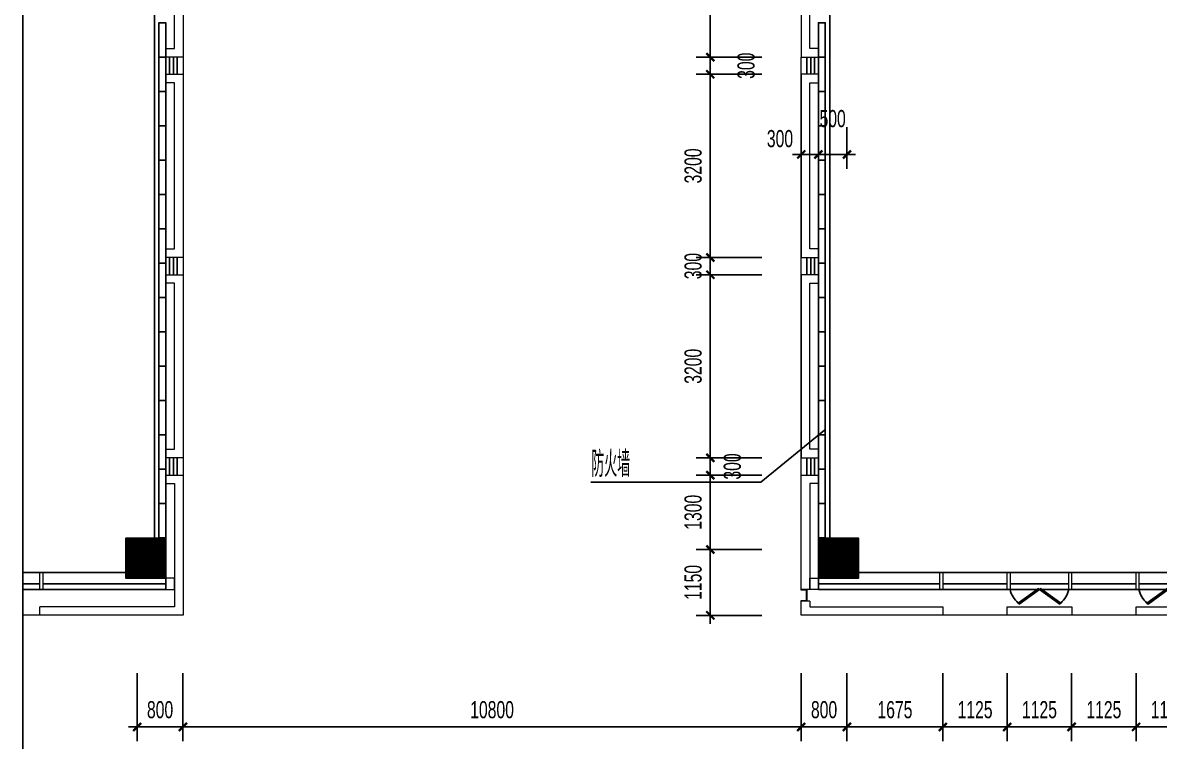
# Model space of a CAD drawing. Header units: millimetres. Extents: x 285006 to 3037698, y -2820855 to 192241.
# Drawn here: x 1190267 to 1210123, y 29216 to 41767 of the extents above; entities that cross this region are included whole.
import ezdxf
from ezdxf.xclip import XClip

# ---------------------------------------------------------------- set-up
doc = ezdxf.new("R2010")
doc.units = ezdxf.units.MM
doc.header["$XCLIPFRAME"] = 2
doc.header["$PDMODE"] = 35
doc.header["$PDSIZE"] = -0.1
for name, color, linetype, lineweight in [('$$$$ALC轻质隔墙', 1, 'Continuous', 25), ('DIM-1B-6F$0$A-ANNO-DIMS', 73, 'Continuous', 18), ('EXWALL-1A-6～12F 偶数$0$A-FLOR-UNDR', 11, 'Continuous', 18), ('EXWALL-1A-6～12F 偶数$0$A-WALL-GLAZ', 142, 'Continuous', 18), ('EXWALL-1A-6～12F 偶数$0$A-WALL-STON', 31, 'Continuous', 18), ('EXWALL-1B-6F$0$A-FLOR-UNDR', 11, 'Continuous', 18), ('EXWALL-1B-6F$0$A-SECT-MOLD1', 1, 'Continuous', 15), ('EXWALL-1B-6F$0$A-WALL-GLAZ', 142, 'Continuous', 18), ('EXWALL-1B-6F$0$A-WALL-STON', 31, 'Continuous', 18), ('IDEN-1AB-6F$0$A-ANNO-TEXT', 7, 'Continuous', 25), ('IDEN-1AB-6F$0$A-COND-IDEN-TEXT', 11, 'Continuous', 18)]:
    doc.layers.add(name, color=color, linetype=linetype, lineweight=lineweight)
for name, color, linetype in [('COL-1A1B-4~12$0$S-PUB-COL', 6, 'Continuous'), ('COL-1A1B-4~12$0$S-PUB-COLHATCH', 8, 'Continuous'), ('EXWALL-1A-6～12F 偶数$0$A-DOOR', 142, 'Continuous'), ('EXWALL-1B-6F$0$A-DOOR', 142, 'Continuous')]:
    doc.layers.add(name, color=color, linetype=linetype)
doc.styles.add('DIM-1B-6F$0$HYGB2014', font='hygbsz.shx', dxfattribs={"width": 0.7, "bigfont": 'hygbhz.shx'})
doc.styles.add('IDEN-1AB-6F$0$HYGB2014', font='hygbsz.shx', dxfattribs={"width": 0.7, "bigfont": 'hygbhz.shx'})
doc.dimstyles.new('DIM-1B-6F$0$DIMN', dxfattribs={"dimtxt": 300, "dimasz": 100, "dimexe": 250, "dimexo": 300, "dimgap": 0, "dimtad": 0, "dimdec": 0, "dimzin": 0, "dimdsep": 46, "dimtxsty": 'DIM-1B-6F$0$HYGB2014', "dimblk": 'DIM-1B-6F$0$_archtick', "dimcen": 0.09, "dimdle": 150, "dimclrt": 7, "dimazin": 0, "dimtfac": 1, "dimtdec": 0, "dimtix": 1, "dimtmove": 2, "dimatfit": 3, "dimfxl": 1, "dimtvp": 1, "dimtolj": 1, "dimtzin": 0, "dimarcsym": 0})

# ---------------------------------------------------------------- blocks, each defined once
blk = doc.blocks.new('结构留洞-1#AB-6F')
at = {"layer": 'Defpoints'}
for points in [[(65900, 200), (66100, 200), (66100, 20200), (65900, 20200), (65900, 20900), (66600, 20900), (66600, 20800), (74800, 20800), (74800, 20900), (87300, 20900), (87300, 20800), (91100, 20800), (91100, 20900), (103000, 20900)], [(102753, -500), (102050, -500), (102050, -400), (93750, -400), (93750, -500), (93050, -500), (93050, -400), (84750, -400), (84750, -500), (84050, -500), (84050, -400), (75750, -400), (75750, -500), (75050, -500), (75050, -400), (66600, -400), (66600, -500), (65900, -500), (65900, 200)], [(54500, 200), (54300, 200), (54300, 20200), (54500, 20200), (54500, 20900), (53800, 20900), (53800, 20800), (45600, 20800)], [(45350, -400), (53800, -400), (53800, -500), (54500, -500), (54500, -500), (54500, 200)]]:
    blk.add_lwpolyline(points, dxfattribs=at)
blk = doc.blocks.new('EXWALL-1A-6～12F 偶数')
at = {"layer": 'EXWALL-1A-6～12F 偶数$0$A-DOOR'}
for p, q in [((98322235, 18756022), (98322235, 18756322)), ((98322302, 18756022), (98322302, 18756322)), ((98322368, 18756022), (98322368, 18756322)), ((98322435, 18756022), (98322435, 18756322)), ((98322235, 18752522), (98322235, 18752822)), ((98322302, 18752522), (98322302, 18752822)), ((98322368, 18752522), (98322368, 18752822)), ((98322435, 18752522), (98322435, 18752822)), ((98322235, 18749022), (98322235, 18749322)), ((98322302, 18749022), (98322302, 18749322)), ((98322368, 18749022), (98322368, 18749322)), ((98322435, 18749022), (98322435, 18749322))]:
    blk.add_line(p, q, dxfattribs=at)
at = {"layer": 'EXWALL-1A-6～12F 偶数$0$A-FLOR-UNDR'}
blk.add_lwpolyline([(98266935, 18768822), (98266935, 18769272), (98322535, 18769272), (98322535, 18746572), (98291910, 18746572)], dxfattribs=at)
at = {"layer": 'EXWALL-1A-6～12F 偶数$0$A-WALL-GLAZ', "lineweight": -3}
for p, q in [((98313073, 18747322), (98321535, 18747322)), ((98322235, 18747222), (98322235, 18747022)), ((98322235, 18747022), (98292210, 18747022)), ((98320035, 18747122), (98318910, 18747122)), ((98322235, 18747122), (98320085, 18747122))]:
    blk.add_line(p, q, dxfattribs=at)
at = {"layer": 'EXWALL-1A-6～12F 偶数$0$A-WALL-GLAZ'}
for points in [[(98320085, 18747022), (98320035, 18747022), (98320035, 18747322), (98320085, 18747322)], [(98322235, 18747022), (98322385, 18747022), (98322385, 18747222), (98322235, 18747222)]]:
    blk.add_lwpolyline(points, close=True, dxfattribs=at)
at = {"layer": 'EXWALL-1A-6～12F 偶数$0$A-WALL-STON'}
for p, q in [((98322235, 18748872), (98322385, 18748872)), ((98322385, 18748872), (98322385, 18746722)), ((98322385, 18746722), (98320035, 18746722))]:
    blk.add_line(p, q, dxfattribs=at)
for points in [[(98322235, 18756472), (98322385, 18756472), (98322385, 18759372), (98322235, 18759372), (98322235, 18759522), (98322535, 18759522), (98322535, 18756322), (98322235, 18756322)], [(98322235, 18752972), (98322385, 18752972), (98322385, 18755872), (98322235, 18755872), (98322235, 18756022), (98322535, 18756022), (98322535, 18752822), (98322235, 18752822)], [(98322235, 18749472), (98322385, 18749472), (98322385, 18752372), (98322235, 18752372), (98322235, 18752522), (98322535, 18752522), (98322535, 18749322), (98322235, 18749322)]]:
    blk.add_lwpolyline(points, close=True, dxfattribs=at)
blk.add_lwpolyline([(98322235, 18749022), (98322535, 18749022), (98322535, 18746572), (98320035, 18746572), (98320035, 18746722)], dxfattribs=at)
blk = doc.blocks.new('EXWALL-1B-6F$0$幕墙-1125陶板单元')
blk.add_lwpolyline([(-562.5, 150), (562.5, 150), (562.5, 0), (-562.5, 0)], close=True)
blk = doc.blocks.new('EXWALL-1B-6F$0$ef')
at = {"layer": 'EXWALL-1B-6F$0$A-WALL-GLAZ', "lineweight": -3}
for points in [[(98270726, 18746787), (98270744, 18746769), (98271098, 18747022), (98271079, 18747040)], [(98271469, 18746787), (98271451, 18746769), (98271098, 18747022), (98271116, 18747040)]]:
    blk.add_lwpolyline(points, close=True, dxfattribs=at)
for centre, start, end in [((98271019, 18747123), 193.0402, 228.8588), ((98271176, 18747123), 311.1412, 346.9598)]:
    blk.add_arc(centre, 446, start, end, dxfattribs=at)
blk = doc.blocks.new('EXWALL-1B-6F')
at = {"layer": 'EXWALL-1B-6F$0$A-DOOR'}
for p, q in [((98333435, 18756322), (98333435, 18756022)), ((98333502, 18756022), (98333502, 18756322)), ((98333568, 18756022), (98333568, 18756322)), ((98333635, 18756022), (98333635, 18756322)), ((98333435, 18752822), (98333435, 18752522)), ((98333502, 18752522), (98333502, 18752822)), ((98333568, 18752522), (98333568, 18752822)), ((98333635, 18752522), (98333635, 18752822)), ((98333435, 18749322), (98333435, 18749022)), ((98333502, 18749022), (98333502, 18749322)), ((98333568, 18749022), (98333568, 18749322)), ((98333635, 18749022), (98333635, 18749322))]:
    blk.add_line(p, q, dxfattribs=at)
at = {"layer": 'EXWALL-1B-6F$0$A-FLOR-UNDR'}
for points in [[(98333335, 18747022), (98333335, 18756322)], [(98352685, 18746572), (98333335, 18746572), (98333335, 18746822)]]:
    blk.add_lwpolyline(points, dxfattribs=at)
at = {"layer": 'EXWALL-1B-6F$0$A-SECT-MOLD1'}
blk.add_lwpolyline([(98333335, 18746832), (98333425, 18746832), (98333425, 18747012), (98333335, 18747012), (98333335, 18747022), (98333435, 18747022), (98333435, 18746822), (98333335, 18746822)], close=True, dxfattribs=at)
at = {"layer": 'EXWALL-1B-6F$0$A-WALL-GLAZ', "lineweight": -3}
for p, q in [((98333635, 18747022), (98333635, 18747222)), ((98335760, 18747122), (98333635, 18747122)), ((98352685, 18747022), (98333635, 18747022)), ((98336935, 18747122), (98335810, 18747122)), ((98338010, 18747122), (98336985, 18747122)), ((98339185, 18747122), (98338060, 18747122)), ((98340260, 18747122), (98339235, 18747122))]:
    blk.add_line(p, q, dxfattribs=at)
at = {"layer": 'EXWALL-1B-6F$0$A-WALL-GLAZ'}
blk.add_line((98334335, 18747322), (98342773, 18747322), dxfattribs=at)
for points in [[(98333485, 18747222), (98333635, 18747222), (98333635, 18747022), (98333485, 18747022)], [(98335760, 18747322), (98335810, 18747322), (98335810, 18747022), (98335760, 18747022)], [(98336935, 18747322), (98336985, 18747322), (98336985, 18747022), (98336935, 18747022)], [(98338010, 18747322), (98338060, 18747322), (98338060, 18747022), (98338010, 18747022)], [(98339185, 18747322), (98339235, 18747322), (98339235, 18747022), (98339185, 18747022)]]:
    blk.add_lwpolyline(points, close=True, dxfattribs=at)
at = {"layer": 'EXWALL-1B-6F$0$A-WALL-STON'}
for p, q in [((98333335, 18749022), (98333635, 18749022)), ((98333335, 18747022), (98333335, 18749022)), ((98333635, 18749022), (98333635, 18748872)), ((98333635, 18748872), (98333485, 18748872)), ((98333485, 18748872), (98333485, 18747022)), ((98333485, 18747022), (98333335, 18747022)), ((98333335, 18746572), (98333335, 18746822)), ((98333485, 18746822), (98333335, 18746822)), ((98333485, 18746822), (98333485, 18746722)), ((98333485, 18746722), (98335810, 18746722)), ((98335810, 18746722), (98335810, 18746572)), ((98335810, 18746572), (98333335, 18746572))]:
    blk.add_line(p, q, dxfattribs=at)
blk.add_lwpolyline([(98333335, 18759522), (98333335, 18756322), (98333635, 18756322), (98333635, 18756472), (98333485, 18756472), (98333485, 18759372), (98333635, 18759372)], dxfattribs=at)
for points in [[(98333635, 18752972), (98333485, 18752972), (98333485, 18755872), (98333635, 18755872), (98333635, 18756022), (98333335, 18756022), (98333335, 18752822), (98333635, 18752822)], [(98333635, 18749472), (98333485, 18749472), (98333485, 18752372), (98333635, 18752372), (98333635, 18752522), (98333335, 18752522), (98333335, 18749322), (98333635, 18749322)]]:
    blk.add_lwpolyline(points, close=True, dxfattribs=at)
for p in [(66400, 0), (68650, 0)]:
    blk.add_blockref('EXWALL-1B-6F$0$ef', p)
for p in [(98337498, 18746572), (98339748, 18746572)]:
    blk.add_blockref('EXWALL-1B-6F$0$幕墙-1125陶板单元', p, dxfattribs=at)
blk = doc.blocks.new('COL-1A1B-4~12')
at = {"layer": 'COL-1A1B-4~12$0$S-PUB-COLHATCH'}
h = blk.add_hatch(dxfattribs=at)
h.set_pattern_fill('ANSI31', color=256)
h.set_pattern_definition([(45, (53618.2297, -16854.52399), (-0.08838834764832, 0.08838834764832), [])])
h.paths.add_polyline_path([(98322235, 18747922), (98321535, 18747922), (98321535, 18747222), (98322235, 18747222)])
h = blk.add_hatch(dxfattribs=at)
h.set_pattern_fill('ANSI31', color=256)
h.set_pattern_definition([(45, (65718.2297, -16854.52399), (-0.08838834764832, 0.08838834764832), [])])
h.paths.add_polyline_path([(98334335, 18747922), (98333635, 18747922), (98333635, 18747222), (98334335, 18747222)])
at = {"layer": 'COL-1A1B-4~12$0$S-PUB-COL'}
for points in [[(98321535, 18747922), (98322235, 18747922), (98322235, 18747222), (98321535, 18747222)], [(98333635, 18747922), (98334335, 18747922), (98334335, 18747222), (98333635, 18747222)]]:
    blk.add_lwpolyline(points, close=True, dxfattribs=at)
blk = doc.blocks.new('DIM-1B-6F$0$_archtick')
at = {"const_width": 0.4}
blk.add_lwpolyline([(-0.7, -0.7), (0.7, 0.7)], dxfattribs=at)
blk = doc.blocks.new('*D1049')
at = {"layer": 'Defpoints', "color": 0, "transparency": 16777216}
for p in [(1203867, 30708), (1204667, 30708), (1204667, 29466)]:
    blk.add_point(p, dxfattribs=at)
at = {"layer": 'DIM-1B-6F$0$A-ANNO-DIMS', "color": 0, "lineweight": -2, "transparency": 16777216}
for p, q in [((1203867, 30408), (1203867, 29216)), ((1204667, 30408), (1204667, 29216)), ((1203717, 29466), (1204817, 29466))]:
    blk.add_line(p, q, dxfattribs=at)
at = {"layer": 'DIM-1B-6F$0$A-ANNO-DIMS', "color": 0, "lineweight": -2, "transparency": 16777216, "xscale": 100, "yscale": 100, "zscale": 100, "rotation": 180}
blk.add_blockref('DIM-1B-6F$0$_archtick', (1203867, 29466), dxfattribs=at)
at = {"layer": 'DIM-1B-6F$0$A-ANNO-DIMS', "color": 0, "lineweight": -2, "transparency": 16777216, "xscale": 100, "yscale": 100, "zscale": 100}
blk.add_blockref('DIM-1B-6F$0$_archtick', (1204667, 29466), dxfattribs=at)
at = {"layer": 'DIM-1B-6F$0$A-ANNO-DIMS', "color": 7, "transparency": 16777216, "insert": (1204267, 29766), "char_height": 300, "attachment_point": 5, "style": 'DIM-1B-6F$0$HYGB2014'}
blk.add_mtext('\\A1;800', dxfattribs=at)
blk = doc.blocks.new('*D1050')
at = {"layer": 'Defpoints', "color": 0, "transparency": 16777216}
for p in [(1204667, 30708), (1206342, 30708), (1206342, 29466)]:
    blk.add_point(p, dxfattribs=at)
at = {"layer": 'DIM-1B-6F$0$A-ANNO-DIMS', "color": 0, "lineweight": -2, "transparency": 16777216}
for p, q in [((1204667, 30408), (1204667, 29216)), ((1206342, 30408), (1206342, 29216)), ((1204517, 29466), (1206492, 29466))]:
    blk.add_line(p, q, dxfattribs=at)
at = {"layer": 'DIM-1B-6F$0$A-ANNO-DIMS', "color": 0, "lineweight": -2, "transparency": 16777216, "xscale": 100, "yscale": 100, "zscale": 100, "rotation": 180}
blk.add_blockref('DIM-1B-6F$0$_archtick', (1204667, 29466), dxfattribs=at)
at = {"layer": 'DIM-1B-6F$0$A-ANNO-DIMS', "color": 0, "lineweight": -2, "transparency": 16777216, "xscale": 100, "yscale": 100, "zscale": 100}
blk.add_blockref('DIM-1B-6F$0$_archtick', (1206342, 29466), dxfattribs=at)
at = {"layer": 'DIM-1B-6F$0$A-ANNO-DIMS', "color": 7, "transparency": 16777216, "insert": (1205505, 29766), "char_height": 300, "attachment_point": 5, "style": 'DIM-1B-6F$0$HYGB2014'}
blk.add_mtext('\\A1;1675', dxfattribs=at)
blk = doc.blocks.new('*D1051')
at = {"layer": 'Defpoints', "color": 0, "transparency": 16777216}
for p in [(1206342, 30708), (1207467, 30708), (1207467, 29466)]:
    blk.add_point(p, dxfattribs=at)
at = {"layer": 'DIM-1B-6F$0$A-ANNO-DIMS', "color": 0, "lineweight": -2, "transparency": 16777216}
for p, q in [((1206342, 30408), (1206342, 29216)), ((1207467, 30408), (1207467, 29216)), ((1206192, 29466), (1207617, 29466))]:
    blk.add_line(p, q, dxfattribs=at)
at = {"layer": 'DIM-1B-6F$0$A-ANNO-DIMS', "color": 0, "lineweight": -2, "transparency": 16777216, "xscale": 100, "yscale": 100, "zscale": 100, "rotation": 180}
blk.add_blockref('DIM-1B-6F$0$_archtick', (1206342, 29466), dxfattribs=at)
at = {"layer": 'DIM-1B-6F$0$A-ANNO-DIMS', "color": 0, "lineweight": -2, "transparency": 16777216, "xscale": 100, "yscale": 100, "zscale": 100}
blk.add_blockref('DIM-1B-6F$0$_archtick', (1207467, 29466), dxfattribs=at)
at = {"layer": 'DIM-1B-6F$0$A-ANNO-DIMS', "color": 7, "transparency": 16777216, "insert": (1206905, 29766), "char_height": 300, "attachment_point": 5, "style": 'DIM-1B-6F$0$HYGB2014'}
blk.add_mtext('\\A1;1125', dxfattribs=at)
blk = doc.blocks.new('*D1052')
at = {"layer": 'Defpoints', "color": 0, "transparency": 16777216}
for p in [(1207467, 30708), (1208592, 30708), (1208592, 29466)]:
    blk.add_point(p, dxfattribs=at)
at = {"layer": 'DIM-1B-6F$0$A-ANNO-DIMS', "color": 0, "lineweight": -2, "transparency": 16777216}
for p, q in [((1207467, 30408), (1207467, 29216)), ((1208592, 30408), (1208592, 29216)), ((1207317, 29466), (1208742, 29466))]:
    blk.add_line(p, q, dxfattribs=at)
at = {"layer": 'DIM-1B-6F$0$A-ANNO-DIMS', "color": 0, "lineweight": -2, "transparency": 16777216, "xscale": 100, "yscale": 100, "zscale": 100, "rotation": 180}
blk.add_blockref('DIM-1B-6F$0$_archtick', (1207467, 29466), dxfattribs=at)
at = {"layer": 'DIM-1B-6F$0$A-ANNO-DIMS', "color": 0, "lineweight": -2, "transparency": 16777216, "xscale": 100, "yscale": 100, "zscale": 100}
blk.add_blockref('DIM-1B-6F$0$_archtick', (1208592, 29466), dxfattribs=at)
at = {"layer": 'DIM-1B-6F$0$A-ANNO-DIMS', "color": 7, "transparency": 16777216, "insert": (1208030, 29766), "char_height": 300, "attachment_point": 5, "style": 'DIM-1B-6F$0$HYGB2014'}
blk.add_mtext('\\A1;1125', dxfattribs=at)
blk = doc.blocks.new('*D1053')
at = {"layer": 'Defpoints', "color": 0, "transparency": 16777216}
for p in [(1208592, 30708), (1209717, 30708), (1209717, 29466)]:
    blk.add_point(p, dxfattribs=at)
at = {"layer": 'DIM-1B-6F$0$A-ANNO-DIMS', "color": 0, "lineweight": -2, "transparency": 16777216}
for p, q in [((1208592, 30408), (1208592, 29216)), ((1209717, 30408), (1209717, 29216)), ((1208442, 29466), (1209867, 29466))]:
    blk.add_line(p, q, dxfattribs=at)
at = {"layer": 'DIM-1B-6F$0$A-ANNO-DIMS', "color": 0, "lineweight": -2, "transparency": 16777216, "xscale": 100, "yscale": 100, "zscale": 100, "rotation": 180}
blk.add_blockref('DIM-1B-6F$0$_archtick', (1208592, 29466), dxfattribs=at)
at = {"layer": 'DIM-1B-6F$0$A-ANNO-DIMS', "color": 0, "lineweight": -2, "transparency": 16777216, "xscale": 100, "yscale": 100, "zscale": 100}
blk.add_blockref('DIM-1B-6F$0$_archtick', (1209717, 29466), dxfattribs=at)
at = {"layer": 'DIM-1B-6F$0$A-ANNO-DIMS', "color": 7, "transparency": 16777216, "insert": (1209155, 29766), "char_height": 300, "attachment_point": 5, "style": 'DIM-1B-6F$0$HYGB2014'}
blk.add_mtext('\\A1;1125', dxfattribs=at)
blk = doc.blocks.new('*D1054')
at = {"layer": 'Defpoints', "color": 0, "transparency": 16777216}
for p in [(1209717, 30708), (1210842, 30708), (1210842, 29466)]:
    blk.add_point(p, dxfattribs=at)
at = {"layer": 'DIM-1B-6F$0$A-ANNO-DIMS', "color": 0, "lineweight": -2, "transparency": 16777216}
for p, q in [((1209717, 30408), (1209717, 29216)), ((1210842, 30408), (1210842, 29216)), ((1209567, 29466), (1210992, 29466))]:
    blk.add_line(p, q, dxfattribs=at)
at = {"layer": 'DIM-1B-6F$0$A-ANNO-DIMS', "color": 0, "lineweight": -2, "transparency": 16777216, "xscale": 100, "yscale": 100, "zscale": 100, "rotation": 180}
blk.add_blockref('DIM-1B-6F$0$_archtick', (1209717, 29466), dxfattribs=at)
at = {"layer": 'DIM-1B-6F$0$A-ANNO-DIMS', "color": 0, "lineweight": -2, "transparency": 16777216, "xscale": 100, "yscale": 100, "zscale": 100}
blk.add_blockref('DIM-1B-6F$0$_archtick', (1210842, 29466), dxfattribs=at)
at = {"layer": 'DIM-1B-6F$0$A-ANNO-DIMS', "color": 7, "transparency": 16777216, "insert": (1210280, 29766), "char_height": 300, "attachment_point": 5, "style": 'DIM-1B-6F$0$HYGB2014'}
blk.add_mtext('\\A1;1125', dxfattribs=at)
blk = doc.blocks.new('*D1096')
at = {"layer": 'Defpoints', "color": 0, "transparency": 16777216}
for p in [(1193067, 30708), (1203867, 30708), (1193067, 29466)]:
    blk.add_point(p, dxfattribs=at)
at = {"layer": 'DIM-1B-6F$0$A-ANNO-DIMS', "color": 0, "lineweight": -2, "transparency": 16777216}
for p, q in [((1193067, 30408), (1193067, 29216)), ((1203867, 30408), (1203867, 29216)), ((1204017, 29466), (1192917, 29466))]:
    blk.add_line(p, q, dxfattribs=at)
at = {"layer": 'DIM-1B-6F$0$A-ANNO-DIMS', "color": 0, "lineweight": -2, "transparency": 16777216, "xscale": 100, "yscale": 100, "zscale": 100, "rotation": 180}
blk.add_blockref('DIM-1B-6F$0$_archtick', (1193067, 29466), dxfattribs=at)
at = {"layer": 'DIM-1B-6F$0$A-ANNO-DIMS', "color": 0, "lineweight": -2, "transparency": 16777216, "xscale": 100, "yscale": 100, "zscale": 100}
blk.add_blockref('DIM-1B-6F$0$_archtick', (1203867, 29466), dxfattribs=at)
at = {"layer": 'DIM-1B-6F$0$A-ANNO-DIMS', "color": 7, "transparency": 16777216, "insert": (1198467, 29766), "char_height": 300, "attachment_point": 5, "style": 'DIM-1B-6F$0$HYGB2014'}
blk.add_mtext('\\A1;10800', dxfattribs=at)
blk = doc.blocks.new('*D1097')
at = {"layer": 'Defpoints', "color": 0, "transparency": 16777216}
for p in [(1192267, 30708), (1193067, 30708), (1192267, 29466)]:
    blk.add_point(p, dxfattribs=at)
at = {"layer": 'DIM-1B-6F$0$A-ANNO-DIMS', "color": 0, "lineweight": -2, "transparency": 16777216}
for p, q in [((1192267, 30408), (1192267, 29216)), ((1193067, 30408), (1193067, 29216)), ((1193217, 29466), (1192117, 29466))]:
    blk.add_line(p, q, dxfattribs=at)
at = {"layer": 'DIM-1B-6F$0$A-ANNO-DIMS', "color": 0, "lineweight": -2, "transparency": 16777216, "xscale": 100, "yscale": 100, "zscale": 100, "rotation": 180}
blk.add_blockref('DIM-1B-6F$0$_archtick', (1192267, 29466), dxfattribs=at)
at = {"layer": 'DIM-1B-6F$0$A-ANNO-DIMS', "color": 0, "lineweight": -2, "transparency": 16777216, "xscale": 100, "yscale": 100, "zscale": 100}
blk.add_blockref('DIM-1B-6F$0$_archtick', (1193067, 29466), dxfattribs=at)
at = {"layer": 'DIM-1B-6F$0$A-ANNO-DIMS', "color": 7, "transparency": 16777216, "insert": (1192667, 29766), "char_height": 300, "attachment_point": 5, "style": 'DIM-1B-6F$0$HYGB2014'}
blk.add_mtext('\\A1;800', dxfattribs=at)
blk = doc.blocks.new('*D954')
at = {"layer": 'Defpoints', "color": 0, "transparency": 16777216}
for p in [(1202280, 32566), (1203481, 32566), (1203481, 31416)]:
    blk.add_point(p, dxfattribs=at)
at = {"layer": 'DIM-1B-6F$0$A-ANNO-DIMS', "color": 0, "lineweight": -2, "transparency": 16777216}
for p, q in [((1203181, 32566), (1202030, 32566)), ((1202280, 31266), (1202280, 32716)), ((1203181, 31416), (1202030, 31416))]:
    blk.add_line(p, q, dxfattribs=at)
at = {"layer": 'DIM-1B-6F$0$A-ANNO-DIMS', "color": 0, "lineweight": -2, "transparency": 16777216, "xscale": 100, "yscale": 100, "zscale": 100}
for p, rotation in [((1202280, 32566), 90), ((1202280, 31416), 270)]:
    blk.add_blockref('DIM-1B-6F$0$_archtick', p, dxfattribs=dict(at, rotation=rotation))
at = {"layer": 'DIM-1B-6F$0$A-ANNO-DIMS', "color": 7, "transparency": 16777216, "insert": (1201980, 31991), "char_height": 300, "attachment_point": 5, "rotation": 90, "style": 'DIM-1B-6F$0$HYGB2014'}
blk.add_mtext('\\A1;1150', dxfattribs=at)
blk = doc.blocks.new('*D955')
at = {"layer": 'Defpoints', "color": 0, "transparency": 16777216}
for p in [(1202280, 33866), (1203481, 33866), (1203481, 32566)]:
    blk.add_point(p, dxfattribs=at)
at = {"layer": 'DIM-1B-6F$0$A-ANNO-DIMS', "color": 0, "lineweight": -2, "transparency": 16777216}
for p, q in [((1202280, 32416), (1202280, 34016)), ((1203181, 33866), (1202030, 33866)), ((1203181, 32566), (1202030, 32566))]:
    blk.add_line(p, q, dxfattribs=at)
at = {"layer": 'DIM-1B-6F$0$A-ANNO-DIMS', "color": 0, "lineweight": -2, "transparency": 16777216, "xscale": 100, "yscale": 100, "zscale": 100}
for p, rotation in [((1202280, 33866), 90), ((1202280, 32566), 270)]:
    blk.add_blockref('DIM-1B-6F$0$_archtick', p, dxfattribs=dict(at, rotation=rotation))
at = {"layer": 'DIM-1B-6F$0$A-ANNO-DIMS', "color": 7, "transparency": 16777216, "insert": (1201980, 33216), "char_height": 300, "attachment_point": 5, "rotation": 90, "style": 'DIM-1B-6F$0$HYGB2014'}
blk.add_mtext('\\A1;1300', dxfattribs=at)
blk = doc.blocks.new('*D956')
at = {"layer": 'Defpoints', "color": 0, "transparency": 16777216}
for p in [(1202280, 34166), (1203481, 34166), (1203481, 33866)]:
    blk.add_point(p, dxfattribs=at)
at = {"layer": 'DIM-1B-6F$0$A-ANNO-DIMS', "color": 0, "lineweight": -2, "transparency": 16777216}
for p, q in [((1203181, 34166), (1202030, 34166)), ((1202280, 33716), (1202280, 34316)), ((1203181, 33866), (1202030, 33866))]:
    blk.add_line(p, q, dxfattribs=at)
at = {"layer": 'DIM-1B-6F$0$A-ANNO-DIMS', "color": 0, "lineweight": -2, "transparency": 16777216, "xscale": 100, "yscale": 100, "zscale": 100}
for p, rotation in [((1202280, 34166), 90), ((1202280, 33866), 270)]:
    blk.add_blockref('DIM-1B-6F$0$_archtick', p, dxfattribs=dict(at, rotation=rotation))
at = {"layer": 'DIM-1B-6F$0$A-ANNO-DIMS', "color": 7, "transparency": 16777216, "insert": (1202665, 34016), "char_height": 300, "attachment_point": 5, "rotation": 90, "style": 'DIM-1B-6F$0$HYGB2014'}
blk.add_mtext('\\A1;300', dxfattribs=at)
blk = doc.blocks.new('*D957')
at = {"layer": 'Defpoints', "color": 0, "transparency": 16777216}
for p in [(1202280, 37366), (1203481, 37366), (1203481, 34166)]:
    blk.add_point(p, dxfattribs=at)
at = {"layer": 'DIM-1B-6F$0$A-ANNO-DIMS', "color": 0, "lineweight": -2, "transparency": 16777216}
for p, q in [((1203181, 37366), (1202030, 37366)), ((1202280, 34016), (1202280, 37516)), ((1203181, 34166), (1202030, 34166))]:
    blk.add_line(p, q, dxfattribs=at)
at = {"layer": 'DIM-1B-6F$0$A-ANNO-DIMS', "color": 0, "lineweight": -2, "transparency": 16777216, "xscale": 100, "yscale": 100, "zscale": 100}
for p, rotation in [((1202280, 37366), 90), ((1202280, 34166), 270)]:
    blk.add_blockref('DIM-1B-6F$0$_archtick', p, dxfattribs=dict(at, rotation=rotation))
at = {"layer": 'DIM-1B-6F$0$A-ANNO-DIMS', "color": 7, "transparency": 16777216, "insert": (1201980, 35766), "char_height": 300, "attachment_point": 5, "rotation": 90, "style": 'DIM-1B-6F$0$HYGB2014'}
blk.add_mtext('\\A1;3200', dxfattribs=at)
blk = doc.blocks.new('*D958')
at = {"layer": 'Defpoints', "color": 0, "transparency": 16777216}
for p in [(1202280, 37666), (1203481, 37666), (1203481, 37366)]:
    blk.add_point(p, dxfattribs=at)
at = {"layer": 'DIM-1B-6F$0$A-ANNO-DIMS', "color": 0, "lineweight": -2, "transparency": 16777216}
for p, q in [((1202280, 37666), (1202280, 37766)), ((1203181, 37666), (1202030, 37666)), ((1202280, 37366), (1202280, 37666)), ((1203181, 37366), (1202030, 37366)), ((1202280, 37366), (1202280, 37266))]:
    blk.add_line(p, q, dxfattribs=at)
at = {"layer": 'DIM-1B-6F$0$A-ANNO-DIMS', "color": 0, "lineweight": -2, "transparency": 16777216, "xscale": 100, "yscale": 100, "zscale": 100}
for p, rotation in [((1202280, 37666), 270), ((1202280, 37366), 90)]:
    blk.add_blockref('DIM-1B-6F$0$_archtick', p, dxfattribs=dict(at, rotation=rotation))
at = {"layer": 'DIM-1B-6F$0$A-ANNO-DIMS', "color": 7, "transparency": 16777216, "insert": (1201980, 37516), "char_height": 300, "attachment_point": 5, "rotation": 90, "style": 'DIM-1B-6F$0$HYGB2014'}
blk.add_mtext('\\A1;300', dxfattribs=at)
blk = doc.blocks.new('*D959')
at = {"layer": 'Defpoints', "color": 0, "transparency": 16777216}
for p in [(1202280, 40866), (1203481, 40866), (1203481, 37666)]:
    blk.add_point(p, dxfattribs=at)
at = {"layer": 'DIM-1B-6F$0$A-ANNO-DIMS', "color": 0, "lineweight": -2, "transparency": 16777216}
for p, q in [((1202280, 37516), (1202280, 41016)), ((1203181, 40866), (1202030, 40866)), ((1203181, 37666), (1202030, 37666))]:
    blk.add_line(p, q, dxfattribs=at)
at = {"layer": 'DIM-1B-6F$0$A-ANNO-DIMS', "color": 0, "lineweight": -2, "transparency": 16777216, "xscale": 100, "yscale": 100, "zscale": 100}
for p, rotation in [((1202280, 40866), 90), ((1202280, 37666), 270)]:
    blk.add_blockref('DIM-1B-6F$0$_archtick', p, dxfattribs=dict(at, rotation=rotation))
at = {"layer": 'DIM-1B-6F$0$A-ANNO-DIMS', "color": 7, "transparency": 16777216, "insert": (1201980, 39266), "char_height": 300, "attachment_point": 5, "rotation": 90, "style": 'DIM-1B-6F$0$HYGB2014'}
blk.add_mtext('\\A1;3200', dxfattribs=at)
blk = doc.blocks.new('*D960')
at = {"layer": 'Defpoints', "color": 0, "transparency": 16777216}
for p in [(1202280, 41166), (1203481, 41166), (1203481, 40866)]:
    blk.add_point(p, dxfattribs=at)
at = {"layer": 'DIM-1B-6F$0$A-ANNO-DIMS', "color": 0, "lineweight": -2, "transparency": 16777216}
for p, q in [((1202280, 40716), (1202280, 41316)), ((1203181, 41166), (1202030, 41166)), ((1203181, 40866), (1202030, 40866))]:
    blk.add_line(p, q, dxfattribs=at)
at = {"layer": 'DIM-1B-6F$0$A-ANNO-DIMS', "color": 0, "lineweight": -2, "transparency": 16777216, "xscale": 100, "yscale": 100, "zscale": 100}
for p, rotation in [((1202280, 41166), 90), ((1202280, 40866), 270)]:
    blk.add_blockref('DIM-1B-6F$0$_archtick', p, dxfattribs=dict(at, rotation=rotation))
at = {"layer": 'DIM-1B-6F$0$A-ANNO-DIMS', "color": 7, "transparency": 16777216, "insert": (1202905, 41016), "char_height": 300, "attachment_point": 5, "rotation": 90, "style": 'DIM-1B-6F$0$HYGB2014'}
blk.add_mtext('\\A1;300', dxfattribs=at)
blk = doc.blocks.new('*D961')
at = {"layer": 'Defpoints', "color": 0, "transparency": 16777216}
for p in [(1202280, 44366), (1203481, 44366), (1203481, 41166)]:
    blk.add_point(p, dxfattribs=at)
at = {"layer": 'DIM-1B-6F$0$A-ANNO-DIMS', "color": 0, "lineweight": -2, "transparency": 16777216}
for p, q in [((1202280, 41016), (1202280, 44516)), ((1203181, 44366), (1202030, 44366)), ((1203181, 41166), (1202030, 41166))]:
    blk.add_line(p, q, dxfattribs=at)
at = {"layer": 'DIM-1B-6F$0$A-ANNO-DIMS', "color": 0, "lineweight": -2, "transparency": 16777216, "xscale": 100, "yscale": 100, "zscale": 100}
for p, rotation in [((1202280, 44366), 90), ((1202280, 41166), 270)]:
    blk.add_blockref('DIM-1B-6F$0$_archtick', p, dxfattribs=dict(at, rotation=rotation))
at = {"layer": 'DIM-1B-6F$0$A-ANNO-DIMS', "color": 7, "transparency": 16777216, "insert": (1201980, 42766), "char_height": 300, "attachment_point": 5, "rotation": 90, "style": 'DIM-1B-6F$0$HYGB2014'}
blk.add_mtext('\\A1;3200', dxfattribs=at)
blk = doc.blocks.new('*D977')
at = {"layer": 'Defpoints', "color": 0, "transparency": 16777216}
for p in [(1204167, 40241), (1204667, 40241), (1204167, 39466)]:
    blk.add_point(p, dxfattribs=at)
at = {"layer": 'DIM-1B-6F$0$A-ANNO-DIMS', "color": 0, "lineweight": -2, "transparency": 16777216}
for p, q in [((1204167, 39941), (1204167, 39216)), ((1204667, 39941), (1204667, 39216)), ((1204817, 39466), (1204017, 39466))]:
    blk.add_line(p, q, dxfattribs=at)
at = {"layer": 'DIM-1B-6F$0$A-ANNO-DIMS', "color": 0, "lineweight": -2, "transparency": 16777216, "xscale": 100, "yscale": 100, "zscale": 100, "rotation": 180}
blk.add_blockref('DIM-1B-6F$0$_archtick', (1204167, 39466), dxfattribs=at)
at = {"layer": 'DIM-1B-6F$0$A-ANNO-DIMS', "color": 0, "lineweight": -2, "transparency": 16777216, "xscale": 100, "yscale": 100, "zscale": 100}
blk.add_blockref('DIM-1B-6F$0$_archtick', (1204667, 39466), dxfattribs=at)
at = {"layer": 'DIM-1B-6F$0$A-ANNO-DIMS', "color": 7, "transparency": 16777216, "insert": (1204417, 40091), "char_height": 300, "attachment_point": 5, "style": 'DIM-1B-6F$0$HYGB2014'}
blk.add_mtext('\\A1;500', dxfattribs=at)
blk = doc.blocks.new('*D978')
at = {"layer": 'Defpoints', "color": 0, "transparency": 16777216}
for p in [(1203867, 40241), (1204167, 40241), (1203867, 39466)]:
    blk.add_point(p, dxfattribs=at)
at = {"layer": 'DIM-1B-6F$0$A-ANNO-DIMS', "color": 0, "lineweight": -2, "transparency": 16777216}
for p, q in [((1203867, 39941), (1203867, 39216)), ((1204167, 39941), (1204167, 39216)), ((1204317, 39466), (1203717, 39466))]:
    blk.add_line(p, q, dxfattribs=at)
at = {"layer": 'DIM-1B-6F$0$A-ANNO-DIMS', "color": 0, "lineweight": -2, "transparency": 16777216, "xscale": 100, "yscale": 100, "zscale": 100, "rotation": 180}
blk.add_blockref('DIM-1B-6F$0$_archtick', (1203867, 39466), dxfattribs=at)
at = {"layer": 'DIM-1B-6F$0$A-ANNO-DIMS', "color": 0, "lineweight": -2, "transparency": 16777216, "xscale": 100, "yscale": 100, "zscale": 100}
blk.add_blockref('DIM-1B-6F$0$_archtick', (1204167, 39466), dxfattribs=at)
at = {"layer": 'DIM-1B-6F$0$A-ANNO-DIMS', "color": 7, "transparency": 16777216, "insert": (1203497, 39741), "char_height": 300, "attachment_point": 5, "style": 'DIM-1B-6F$0$HYGB2014'}
blk.add_mtext('\\A1;300', dxfattribs=at)
blk = doc.blocks.new('IDEN-1AB-6F')
at = {"layer": 'IDEN-1AB-6F$0$A-COND-IDEN-TEXT', "lineweight": -3}
blk.add_lwpolyline([(98329661, 18748895), (98332632, 18748895), (98333741, 18749805)], dxfattribs=at)
at = {"layer": 'IDEN-1AB-6F$0$A-ANNO-TEXT', "style": 'IDEN-1AB-6F$0$HYGB2014', "width": 0.7}
blk.add_text('防火墙', height=450, dxfattribs=at).set_placement((98329667, 18748990))
blk = doc.blocks.new('A$C008C76B7')
at = {"layer": '$$$$ALC轻质隔墙', "color": 1}
for points in [[(-20820, -11899), (-20820, -11299), (-20700, -11299), (-20700, -11899), (-20820, -11899)], [(-9300, -11899), (-9300, -11299), (-9180, -11299), (-9180, -11899), (-9300, -11899)], [(-20820, -12499), (-20820, -11899), (-20700, -11899), (-20700, -12499), (-20820, -12499)], [(-9300, -12499), (-9300, -11899), (-9180, -11899), (-9180, -12499), (-9300, -12499)], [(-20820, -13099), (-20820, -12499), (-20700, -12499), (-20700, -13099), (-20820, -13099)], [(-9300, -13099), (-9300, -12499), (-9180, -12499), (-9180, -13099), (-9300, -13099)], [(-20820, -13699), (-20820, -13099), (-20700, -13099), (-20700, -13699), (-20820, -13699)], [(-9300, -13699), (-9300, -13099), (-9180, -13099), (-9180, -13699), (-9300, -13699)], [(-20820, -14299), (-20820, -13699), (-20700, -13699), (-20700, -14299), (-20820, -14299)], [(-9300, -14299), (-9300, -13699), (-9180, -13699), (-9180, -14299), (-9300, -14299)], [(-20820, -14899), (-20820, -14299), (-20700, -14299), (-20700, -14899), (-20820, -14899)], [(-9300, -14899), (-9300, -14299), (-9180, -14299), (-9180, -14899), (-9300, -14899)], [(-20820, -15499), (-20820, -14899), (-20700, -14899), (-20700, -15499), (-20820, -15499)], [(-9300, -15499), (-9300, -14899), (-9180, -14899), (-9180, -15499), (-9300, -15499)], [(-20820, -16099), (-20820, -15499), (-20700, -15499), (-20700, -16099), (-20820, -16099)], [(-9300, -16099), (-9300, -15499), (-9180, -15499), (-9180, -16099), (-9300, -16099)], [(-20820, -16699), (-20820, -16099), (-20700, -16099), (-20700, -16699), (-20820, -16699)], [(-9300, -16699), (-9300, -16099), (-9180, -16099), (-9180, -16699), (-9300, -16699)], [(-20820, -17299), (-20820, -16699), (-20700, -16699), (-20700, -17299), (-20820, -17299)], [(-9300, -17299), (-9300, -16699), (-9180, -16699), (-9180, -17299), (-9300, -17299)], [(-20820, -17899), (-20820, -17299), (-20700, -17299), (-20700, -17899), (-20820, -17899)], [(-9300, -17899), (-9300, -17299), (-9180, -17299), (-9180, -17899), (-9300, -17899)], [(-20820, -18499), (-20820, -17899), (-20700, -17899), (-20700, -18499), (-20820, -18499)], [(-9300, -18499), (-9300, -17899), (-9180, -17899), (-9180, -18499), (-9300, -18499)], [(-20820, -19099), (-20820, -18499), (-20700, -18499), (-20700, -19099), (-20820, -19099)], [(-9300, -19099), (-9300, -18499), (-9180, -18499), (-9180, -19099), (-9300, -19099)], [(-20820, -19699), (-20820, -19099), (-20700, -19099), (-20700, -19699), (-20820, -19699)], [(-9300, -19699), (-9300, -19099), (-9180, -19099), (-9180, -19699), (-9300, -19699)], [(-20820, -20299), (-20820, -19699), (-20700, -19699), (-20700, -20299), (-20820, -20299)], [(-9300, -20299), (-9300, -19699), (-9180, -19699), (-9180, -20299), (-9300, -20299)]]:
    blk.add_lwpolyline(points, dxfattribs=at)

msp = doc.modelspace()

# ---------------------------------------------------------------- block references
ref = msp.add_blockref('结构留洞-1#AB-6F', (1138267.4, 32566.3))
XClip(ref).set_block_clipping_path([(52000.000000149, -7800.0001855306), (130675.0000000149, 34249.9998144694)])
ref = msp.add_blockref('EXWALL-1A-6～12F 偶数', (-97129467.6, -18715155.8))
XClip(ref).set_block_clipping_path([(98319735.0140507817, 18739922.1058121212), (98398410.0140506476, 18781972.1058121212)])
ref = msp.add_blockref('COL-1A1B-4~12', (-97129467.6, -18715155.8))
XClip(ref).set_block_clipping_path([(98319735.0140507817, 18739922.1058121212), (98398410.0140506476, 18781972.1058121212)])
ref = msp.add_blockref('IDEN-1AB-6F', (-97129467.6, -18715155.8))
XClip(ref).set_block_clipping_path([(98319735.0140507966, 18739922.1058121212), (98398410.0140506625, 18781972.1058121212)])
for name, p in [('EXWALL-1B-6F', (-97129467.6, -18715155.8)), ('A$C008C76B7', (1213467.4, 53066.3))]:
    msp.add_blockref(name, p)

# ---------------------------------------------------------------- dimensions: what is measured, and where the dimension line sits
at = {"layer": 'DIM-1B-6F$0$A-ANNO-DIMS'}
for p1, p2, distance, picture, middle in [((1203480.6, 41166.3), (1203480.6, 44366.3), 1200.6, '*D961', (1201980, 42766.3)), ((1203480.6, 37666.3), (1203480.6, 40866.3), 1200.6, '*D959', (1201980, 39266.3)), ((1203480.6, 37366.3), (1203480.6, 37666.3), 1200.6, '*D958', (1201980, 37516.3)), ((1203480.6, 34166.3), (1203480.6, 37366.3), 1200.6, '*D957', (1201980, 35766.3)), ((1203480.6, 32566.3), (1203480.6, 33866.3), 1200.6, '*D955', (1201980, 33216.3)), ((1203480.6, 31416.3), (1203480.6, 32566.3), 1200.6, '*D954', (1201980, 31991.3)), ((1193067.4, 30707.9), (1192267.4, 30707.9), 1241.6, '*D1097', (1192667.4, 29766.3)), ((1203867.4, 30707.9), (1193067.4, 30707.9), 1241.6, '*D1096', (1198467.4, 29766.3)), ((1203867.4, 30707.9), (1204667.4, 30707.9), -1241.6, '*D1049', (1204267.4, 29766.3)), ((1204667.4, 30707.9), (1206342.4, 30707.9), -1241.6, '*D1050', (1205504.9, 29766.3)), ((1206342.4, 30707.9), (1207467.4, 30707.9), -1241.6, '*D1051', (1206904.9, 29766.3)), ((1207467.4, 30707.9), (1208592.4, 30707.9), -1241.6, '*D1052', (1208029.9, 29766.3)), ((1208592.4, 30707.9), (1209717.4, 30707.9), -1241.6, '*D1053', (1209154.9, 29766.3)), ((1209717.4, 30707.9), (1210842.4, 30707.9), -1241.6, '*D1054', (1210279.9, 29766.3))]:
    dim = msp.add_aligned_dim(p1=p1, p2=p2, distance=distance, dimstyle='DIM-1B-6F$0$DIMN', dxfattribs=at)
    dim.commit()
    dim.dimension.update_dxf_attribs({"geometry": picture, "text_midpoint": middle})
for base, p1, p2, angle, picture, middle in [((1202280, 41166.3), (1203480.6, 40866.3), (1203480.6, 41166.3), 90, '*D960', (1202905, 41016.3)), ((1203867.4, 39465.5), (1204167.4, 40240.8), (1203867.4, 40240.8), 180, '*D978', (1203497.4, 39740.5)), ((1204167.4, 39465.5), (1204667.4, 40240.8), (1204167.4, 40240.8), 180, '*D977', (1204417.4, 40090.5)), ((1202280, 34166.3), (1203480.6, 33866.3), (1203480.6, 34166.3), 90, '*D956', (1202665.3, 34016.3))]:
    dim = msp.add_linear_dim(base=base, p1=p1, p2=p2, angle=angle, dimstyle='DIM-1B-6F$0$DIMN', dxfattribs=at)
    dim.commit()
    dim.dimension.update_dxf_attribs({"geometry": picture, "text_midpoint": middle, "dimtype": 161})

doc.saveas('drawing.dxf')
